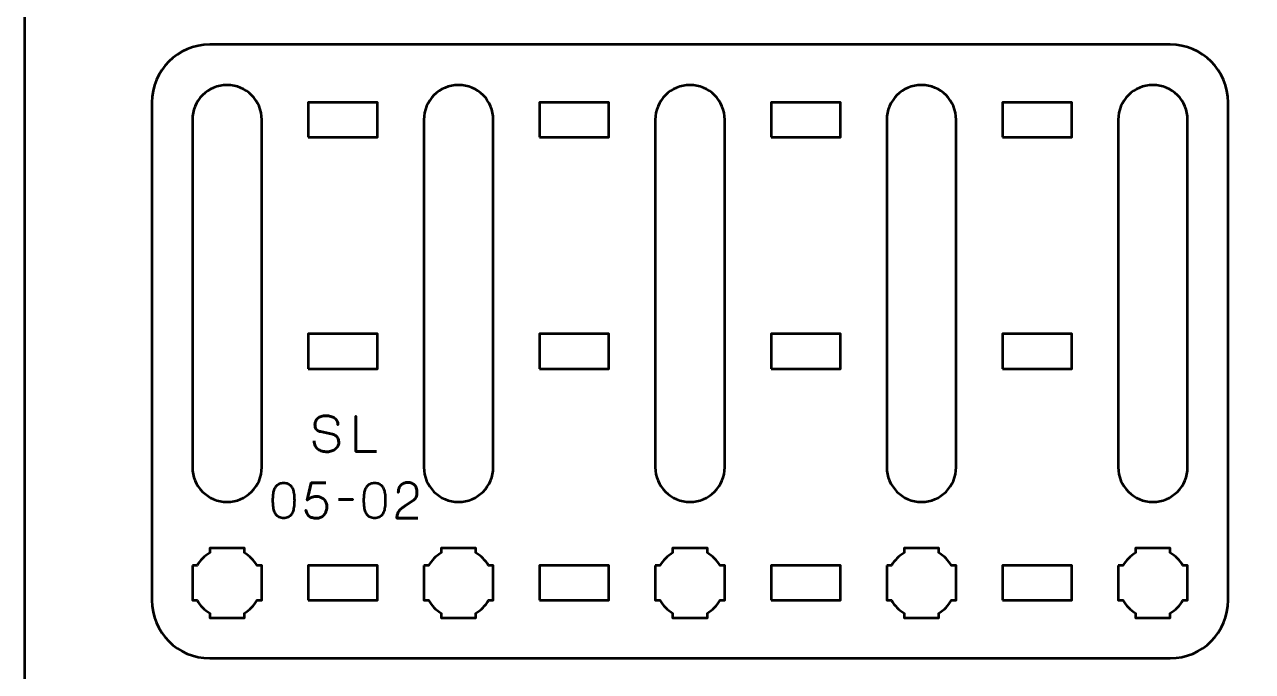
# Model space of a CAD drawing. Header units: centimetres. Extents: x -21 to 0, y -29.7 to 0.
# Drawn here: x -21 to -10.39, y -11.61 to -6.03 of the extents above; entities that cross this region are included whole.
import ezdxf

# ---------------------------------------------------------------- set-up
doc = ezdxf.new("R2010")
doc.units = ezdxf.units.CM
doc.header["$MEASUREMENT"] = 0
doc.layers.add('Layer 1', color=7, linetype='Continuous')

msp = doc.modelspace()

# ---------------------------------------------------------------- linework, layer by layer
at = {"layer": 'Layer 1', "lineweight": 53}
for points in [[(-18.55, -7), (-17.95, -7), (-17.95, -6.7), (-18.55, -6.7), (-18.55, -7)], [(-16.55, -7), (-15.95, -7), (-15.95, -6.7), (-16.55, -6.7), (-16.55, -7)], [(-14.55, -7), (-13.95, -7), (-13.95, -6.7), (-14.55, -6.7), (-14.55, -7)], [(-12.55, -7), (-11.95, -7), (-11.95, -6.7), (-12.55, -6.7), (-12.55, -7)], [(-18.55, -9), (-17.95, -9), (-17.95, -8.7), (-18.55, -8.7), (-18.55, -9)], [(-16.55, -9), (-15.95, -9), (-15.95, -8.7), (-16.55, -8.7), (-16.55, -9)], [(-14.55, -9), (-13.95, -9), (-13.95, -8.7), (-14.55, -8.7), (-14.55, -9)], [(-12.55, -9), (-11.95, -9), (-11.95, -8.7), (-12.55, -8.7), (-12.55, -9)], [(-18.55, -11), (-17.95, -11), (-17.95, -10.7), (-18.55, -10.7), (-18.55, -11)], [(-16.55, -11), (-15.95, -11), (-15.95, -10.7), (-16.55, -10.7), (-16.55, -11)], [(-14.55, -11), (-13.95, -11), (-13.95, -10.7), (-14.55, -10.7), (-14.55, -11)], [(-12.55, -11), (-11.95, -11), (-11.95, -10.7), (-12.55, -10.7), (-12.55, -11)]]:
    msp.add_lwpolyline(points, close=True, dxfattribs=at)
at = {"layer": 'Layer 1', "color": 1, "lineweight": 53}
msp.add_open_spline([(-21.00003, -29.19995), (-21.00003, -29.19995), (-21.00003, -0.49992), (-21.00003, -0.49992), (-21.00003, -0.49992), (-21.00003, -0.22295), (-20.77694, 0.00004), (-20.49994, 0.00004), (-20.49994, 0.00004), (-20.49994, 0.00004), (-0.50008, 0.00004), (-0.50008, 0.00004), (-0.50008, 0.00004), (-0.22294, 0.00004), (0.00002, -0.22295), (0.00002, -0.49992), (0.00002, -0.49992), (0.00002, -0.49992), (0.00002, -29.19995), (0.00002, -29.19995), (0.00002, -29.19995), (0.00002, -29.47695), (-0.22294, -29.70004), (-0.50008, -29.70004), (-0.50008, -29.70004), (-0.50008, -29.70004), (-20.49994, -29.70004), (-20.49994, -29.70004), (-20.49994, -29.70004), (-20.77694, -29.70004), (-21.00003, -29.47695), (-21.00003, -29.19995)], degree=3, knots=[0, 0, 0, 0, 0.125, 0.125, 0.125, 0.125, 0.25, 0.25, 0.25, 0.25, 0.375, 0.375, 0.375, 0.375, 0.5, 0.5, 0.5, 0.5, 0.625, 0.625, 0.625, 0.625, 0.75, 0.75, 0.75, 0.75, 0.875, 0.875, 0.875, 0.875, 1, 1, 1, 1], dxfattribs=at)
at = {"layer": 'Layer 1', "color": 3, "lineweight": 53}
msp.add_open_spline([(-19.9, -11), (-19.9, -11), (-19.9, -6.7), (-19.9, -6.7), (-19.9, -6.7), (-19.9, -6.42391), (-19.67609, -6.2), (-19.4, -6.2), (-19.4, -6.2), (-19.4, -6.2), (-11.1, -6.2), (-11.1, -6.2), (-11.1, -6.2), (-10.82391, -6.2), (-10.6, -6.42391), (-10.6, -6.7), (-10.6, -6.7), (-10.6, -6.7), (-10.6, -11), (-10.6, -11), (-10.6, -11), (-10.6, -11.27609), (-10.82391, -11.5), (-11.1, -11.5), (-11.1, -11.5), (-11.1, -11.5), (-19.4, -11.5), (-19.4, -11.5), (-19.4, -11.5), (-19.67609, -11.5), (-19.9, -11.27609), (-19.9, -11)], degree=3, knots=[0, 0, 0, 0, 0.125, 0.125, 0.125, 0.125, 0.25, 0.25, 0.25, 0.25, 0.375, 0.375, 0.375, 0.375, 0.5, 0.5, 0.5, 0.5, 0.625, 0.625, 0.625, 0.625, 0.75, 0.75, 0.75, 0.75, 0.875, 0.875, 0.875, 0.875, 1, 1, 1, 1], dxfattribs=at)
at = {"layer": 'Layer 1', "lineweight": 53}
for points, knots in [([(-18.95, -6.85), (-18.95, -6.85), (-18.95, -9.85), (-18.95, -9.85), (-18.95, -9.85), (-18.95, -10.01567), (-19.08433, -10.15), (-19.25, -10.15), (-19.25, -10.15), (-19.41567, -10.15), (-19.55, -10.01567), (-19.55, -9.85), (-19.55, -9.85), (-19.55, -9.85), (-19.55, -6.85), (-19.55, -6.85), (-19.55, -6.85), (-19.55, -6.68433), (-19.41567, -6.55), (-19.25, -6.55), (-19.25, -6.55), (-19.08433, -6.55), (-18.95, -6.68433), (-18.95, -6.85)], [0, 0, 0, 0, 0.16666667, 0.16666667, 0.16666667, 0.16666667, 0.33333333, 0.33333333, 0.33333333, 0.33333333, 0.5, 0.5, 0.5, 0.5, 0.66666667, 0.66666667, 0.66666667, 0.66666667, 0.83333333, 0.83333333, 0.83333333, 0.83333333, 1, 1, 1, 1]), ([(-16.95, -6.85), (-16.95, -6.85), (-16.95, -9.85), (-16.95, -9.85), (-16.95, -9.85), (-16.95, -10.01567), (-17.08433, -10.15), (-17.25, -10.15), (-17.25, -10.15), (-17.41567, -10.15), (-17.55, -10.01567), (-17.55, -9.85), (-17.55, -9.85), (-17.55, -9.85), (-17.55, -6.85), (-17.55, -6.85), (-17.55, -6.85), (-17.55, -6.68433), (-17.41567, -6.55), (-17.25, -6.55), (-17.25, -6.55), (-17.08433, -6.55), (-16.95, -6.68433), (-16.95, -6.85)], [0, 0, 0, 0, 0.16666667, 0.16666667, 0.16666667, 0.16666667, 0.33333333, 0.33333333, 0.33333333, 0.33333333, 0.5, 0.5, 0.5, 0.5, 0.66666667, 0.66666667, 0.66666667, 0.66666667, 0.83333333, 0.83333333, 0.83333333, 0.83333333, 1, 1, 1, 1]), ([(-14.95, -6.85), (-14.95, -6.85), (-14.95, -9.85), (-14.95, -9.85), (-14.95, -9.85), (-14.95, -10.01567), (-15.08433, -10.15), (-15.25, -10.15), (-15.25, -10.15), (-15.41567, -10.15), (-15.55, -10.01567), (-15.55, -9.85), (-15.55, -9.85), (-15.55, -9.85), (-15.55, -6.85), (-15.55, -6.85), (-15.55, -6.85), (-15.55, -6.68433), (-15.41567, -6.55), (-15.25, -6.55), (-15.25, -6.55), (-15.08433, -6.55), (-14.95, -6.68433), (-14.95, -6.85)], [0, 0, 0, 0, 0.16666667, 0.16666667, 0.16666667, 0.16666667, 0.33333333, 0.33333333, 0.33333333, 0.33333333, 0.5, 0.5, 0.5, 0.5, 0.66666667, 0.66666667, 0.66666667, 0.66666667, 0.83333333, 0.83333333, 0.83333333, 0.83333333, 1, 1, 1, 1]), ([(-12.95, -6.85), (-12.95, -6.85), (-12.95, -9.85), (-12.95, -9.85), (-12.95, -9.85), (-12.95, -10.01567), (-13.08433, -10.15), (-13.25, -10.15), (-13.25, -10.15), (-13.41567, -10.15), (-13.55, -10.01567), (-13.55, -9.85), (-13.55, -9.85), (-13.55, -9.85), (-13.55, -6.85), (-13.55, -6.85), (-13.55, -6.85), (-13.55, -6.68433), (-13.41567, -6.55), (-13.25, -6.55), (-13.25, -6.55), (-13.08433, -6.55), (-12.95, -6.68433), (-12.95, -6.85)], [0, 0, 0, 0, 0.16666667, 0.16666667, 0.16666667, 0.16666667, 0.33333333, 0.33333333, 0.33333333, 0.33333333, 0.5, 0.5, 0.5, 0.5, 0.66666667, 0.66666667, 0.66666667, 0.66666667, 0.83333333, 0.83333333, 0.83333333, 0.83333333, 1, 1, 1, 1]), ([(-10.95, -6.85), (-10.95, -6.85), (-10.95, -9.85), (-10.95, -9.85), (-10.95, -9.85), (-10.95, -10.01567), (-11.08433, -10.15), (-11.25, -10.15), (-11.25, -10.15), (-11.41567, -10.15), (-11.55, -10.01567), (-11.55, -9.85), (-11.55, -9.85), (-11.55, -9.85), (-11.55, -6.85), (-11.55, -6.85), (-11.55, -6.85), (-11.55, -6.68433), (-11.41567, -6.55), (-11.25, -6.55), (-11.25, -6.55), (-11.08433, -6.55), (-10.95, -6.68433), (-10.95, -6.85)], [0, 0, 0, 0, 0.16666667, 0.16666667, 0.16666667, 0.16666667, 0.33333333, 0.33333333, 0.33333333, 0.33333333, 0.5, 0.5, 0.5, 0.5, 0.66666667, 0.66666667, 0.66666667, 0.66666667, 0.83333333, 0.83333333, 0.83333333, 0.83333333, 1, 1, 1, 1]), ([(-19.55, -10.7), (-19.55, -10.7), (-19.50985, -10.7), (-19.50985, -10.7), (-19.50985, -10.7), (-19.4835, -10.65447), (-19.44553, -10.6165), (-19.4, -10.59015), (-19.4, -10.59015), (-19.4, -10.59015), (-19.4, -10.55), (-19.4, -10.55), (-19.4, -10.55), (-19.4, -10.55), (-19.25, -10.55), (-19.25, -10.55), (-19.25, -10.55), (-19.25, -10.55), (-19.1, -10.55), (-19.1, -10.55), (-19.1, -10.55), (-19.1, -10.55), (-19.1, -10.59015), (-19.1, -10.59015), (-19.1, -10.59015), (-19.05447, -10.6165), (-19.0165, -10.65447), (-18.99015, -10.7), (-18.99015, -10.7), (-18.99015, -10.7), (-18.95, -10.7), (-18.95, -10.7), (-18.95, -10.7), (-18.95, -10.7), (-18.95, -10.85), (-18.95, -10.85), (-18.95, -10.85), (-18.95, -10.85), (-18.95, -11), (-18.95, -11), (-18.95, -11), (-18.95, -11), (-18.99015, -11), (-18.99015, -11), (-18.99015, -11), (-19.0165, -11.04553), (-19.05447, -11.0835), (-19.1, -11.10985), (-19.1, -11.10985), (-19.1, -11.10985), (-19.1, -11.15), (-19.1, -11.15), (-19.1, -11.15), (-19.1, -11.15), (-19.25, -11.15), (-19.25, -11.15), (-19.25, -11.15), (-19.25, -11.15), (-19.4, -11.15), (-19.4, -11.15), (-19.4, -11.15), (-19.4, -11.15), (-19.4, -11.10985), (-19.4, -11.10985), (-19.4, -11.10985), (-19.44553, -11.0835), (-19.4835, -11.04553), (-19.50985, -11), (-19.50985, -11), (-19.50985, -11), (-19.55, -11), (-19.55, -11), (-19.55, -11), (-19.55, -11), (-19.55, -10.85), (-19.55, -10.85), (-19.55, -10.85), (-19.55, -10.85), (-19.55, -10.7), (-19.55, -10.7)], [0, 0, 0, 0, 0.05, 0.05, 0.05, 0.05, 0.1, 0.1, 0.1, 0.1, 0.15, 0.15, 0.15, 0.15, 0.2, 0.2, 0.2, 0.2, 0.25, 0.25, 0.25, 0.25, 0.3, 0.3, 0.3, 0.3, 0.35, 0.35, 0.35, 0.35, 0.4, 0.4, 0.4, 0.4, 0.45, 0.45, 0.45, 0.45, 0.5, 0.5, 0.5, 0.5, 0.55, 0.55, 0.55, 0.55, 0.6, 0.6, 0.6, 0.6, 0.65, 0.65, 0.65, 0.65, 0.7, 0.7, 0.7, 0.7, 0.75, 0.75, 0.75, 0.75, 0.8, 0.8, 0.8, 0.8, 0.85, 0.85, 0.85, 0.85, 0.9, 0.9, 0.9, 0.9, 0.95, 0.95, 0.95, 0.95, 1, 1, 1, 1]), ([(-17.55, -10.7), (-17.55, -10.7), (-17.50985, -10.7), (-17.50985, -10.7), (-17.50985, -10.7), (-17.4835, -10.65447), (-17.44553, -10.6165), (-17.4, -10.59015), (-17.4, -10.59015), (-17.4, -10.59015), (-17.4, -10.55), (-17.4, -10.55), (-17.4, -10.55), (-17.4, -10.55), (-17.25, -10.55), (-17.25, -10.55), (-17.25, -10.55), (-17.25, -10.55), (-17.1, -10.55), (-17.1, -10.55), (-17.1, -10.55), (-17.1, -10.55), (-17.1, -10.59015), (-17.1, -10.59015), (-17.1, -10.59015), (-17.05447, -10.6165), (-17.0165, -10.65447), (-16.99015, -10.7), (-16.99015, -10.7), (-16.99015, -10.7), (-16.95, -10.7), (-16.95, -10.7), (-16.95, -10.7), (-16.95, -10.7), (-16.95, -10.85), (-16.95, -10.85), (-16.95, -10.85), (-16.95, -10.85), (-16.95, -11), (-16.95, -11), (-16.95, -11), (-16.95, -11), (-16.99015, -11), (-16.99015, -11), (-16.99015, -11), (-17.0165, -11.04553), (-17.05447, -11.0835), (-17.1, -11.10985), (-17.1, -11.10985), (-17.1, -11.10985), (-17.1, -11.15), (-17.1, -11.15), (-17.1, -11.15), (-17.1, -11.15), (-17.25, -11.15), (-17.25, -11.15), (-17.25, -11.15), (-17.25, -11.15), (-17.4, -11.15), (-17.4, -11.15), (-17.4, -11.15), (-17.4, -11.15), (-17.4, -11.10985), (-17.4, -11.10985), (-17.4, -11.10985), (-17.44553, -11.0835), (-17.4835, -11.04553), (-17.50985, -11), (-17.50985, -11), (-17.50985, -11), (-17.55, -11), (-17.55, -11), (-17.55, -11), (-17.55, -11), (-17.55, -10.85), (-17.55, -10.85), (-17.55, -10.85), (-17.55, -10.85), (-17.55, -10.7), (-17.55, -10.7)], [0, 0, 0, 0, 0.05, 0.05, 0.05, 0.05, 0.1, 0.1, 0.1, 0.1, 0.15, 0.15, 0.15, 0.15, 0.2, 0.2, 0.2, 0.2, 0.25, 0.25, 0.25, 0.25, 0.3, 0.3, 0.3, 0.3, 0.35, 0.35, 0.35, 0.35, 0.4, 0.4, 0.4, 0.4, 0.45, 0.45, 0.45, 0.45, 0.5, 0.5, 0.5, 0.5, 0.55, 0.55, 0.55, 0.55, 0.6, 0.6, 0.6, 0.6, 0.65, 0.65, 0.65, 0.65, 0.7, 0.7, 0.7, 0.7, 0.75, 0.75, 0.75, 0.75, 0.8, 0.8, 0.8, 0.8, 0.85, 0.85, 0.85, 0.85, 0.9, 0.9, 0.9, 0.9, 0.95, 0.95, 0.95, 0.95, 1, 1, 1, 1]), ([(-15.55, -10.7), (-15.55, -10.7), (-15.50985, -10.7), (-15.50985, -10.7), (-15.50985, -10.7), (-15.4835, -10.65447), (-15.44553, -10.6165), (-15.4, -10.59015), (-15.4, -10.59015), (-15.4, -10.59015), (-15.4, -10.55), (-15.4, -10.55), (-15.4, -10.55), (-15.4, -10.55), (-15.25, -10.55), (-15.25, -10.55), (-15.25, -10.55), (-15.25, -10.55), (-15.1, -10.55), (-15.1, -10.55), (-15.1, -10.55), (-15.1, -10.55), (-15.1, -10.59015), (-15.1, -10.59015), (-15.1, -10.59015), (-15.05447, -10.6165), (-15.0165, -10.65447), (-14.99015, -10.7), (-14.99015, -10.7), (-14.99015, -10.7), (-14.95, -10.7), (-14.95, -10.7), (-14.95, -10.7), (-14.95, -10.7), (-14.95, -10.85), (-14.95, -10.85), (-14.95, -10.85), (-14.95, -10.85), (-14.95, -11), (-14.95, -11), (-14.95, -11), (-14.95, -11), (-14.99015, -11), (-14.99015, -11), (-14.99015, -11), (-15.0165, -11.04553), (-15.05447, -11.0835), (-15.1, -11.10985), (-15.1, -11.10985), (-15.1, -11.10985), (-15.1, -11.15), (-15.1, -11.15), (-15.1, -11.15), (-15.1, -11.15), (-15.25, -11.15), (-15.25, -11.15), (-15.25, -11.15), (-15.25, -11.15), (-15.4, -11.15), (-15.4, -11.15), (-15.4, -11.15), (-15.4, -11.15), (-15.4, -11.10985), (-15.4, -11.10985), (-15.4, -11.10985), (-15.44553, -11.0835), (-15.4835, -11.04553), (-15.50985, -11), (-15.50985, -11), (-15.50985, -11), (-15.55, -11), (-15.55, -11), (-15.55, -11), (-15.55, -11), (-15.55, -10.85), (-15.55, -10.85), (-15.55, -10.85), (-15.55, -10.85), (-15.55, -10.7), (-15.55, -10.7)], [0, 0, 0, 0, 0.05, 0.05, 0.05, 0.05, 0.1, 0.1, 0.1, 0.1, 0.15, 0.15, 0.15, 0.15, 0.2, 0.2, 0.2, 0.2, 0.25, 0.25, 0.25, 0.25, 0.3, 0.3, 0.3, 0.3, 0.35, 0.35, 0.35, 0.35, 0.4, 0.4, 0.4, 0.4, 0.45, 0.45, 0.45, 0.45, 0.5, 0.5, 0.5, 0.5, 0.55, 0.55, 0.55, 0.55, 0.6, 0.6, 0.6, 0.6, 0.65, 0.65, 0.65, 0.65, 0.7, 0.7, 0.7, 0.7, 0.75, 0.75, 0.75, 0.75, 0.8, 0.8, 0.8, 0.8, 0.85, 0.85, 0.85, 0.85, 0.9, 0.9, 0.9, 0.9, 0.95, 0.95, 0.95, 0.95, 1, 1, 1, 1]), ([(-13.55, -10.7), (-13.55, -10.7), (-13.50985, -10.7), (-13.50985, -10.7), (-13.50985, -10.7), (-13.4835, -10.65447), (-13.44553, -10.6165), (-13.4, -10.59015), (-13.4, -10.59015), (-13.4, -10.59015), (-13.4, -10.55), (-13.4, -10.55), (-13.4, -10.55), (-13.4, -10.55), (-13.25, -10.55), (-13.25, -10.55), (-13.25, -10.55), (-13.25, -10.55), (-13.1, -10.55), (-13.1, -10.55), (-13.1, -10.55), (-13.1, -10.55), (-13.1, -10.59015), (-13.1, -10.59015), (-13.1, -10.59015), (-13.05447, -10.6165), (-13.0165, -10.65447), (-12.99015, -10.7), (-12.99015, -10.7), (-12.99015, -10.7), (-12.95, -10.7), (-12.95, -10.7), (-12.95, -10.7), (-12.95, -10.7), (-12.95, -10.85), (-12.95, -10.85), (-12.95, -10.85), (-12.95, -10.85), (-12.95, -11), (-12.95, -11), (-12.95, -11), (-12.95, -11), (-12.99015, -11), (-12.99015, -11), (-12.99015, -11), (-13.0165, -11.04553), (-13.05447, -11.0835), (-13.1, -11.10985), (-13.1, -11.10985), (-13.1, -11.10985), (-13.1, -11.15), (-13.1, -11.15), (-13.1, -11.15), (-13.1, -11.15), (-13.25, -11.15), (-13.25, -11.15), (-13.25, -11.15), (-13.25, -11.15), (-13.4, -11.15), (-13.4, -11.15), (-13.4, -11.15), (-13.4, -11.15), (-13.4, -11.10985), (-13.4, -11.10985), (-13.4, -11.10985), (-13.44553, -11.0835), (-13.4835, -11.04553), (-13.50985, -11), (-13.50985, -11), (-13.50985, -11), (-13.55, -11), (-13.55, -11), (-13.55, -11), (-13.55, -11), (-13.55, -10.85), (-13.55, -10.85), (-13.55, -10.85), (-13.55, -10.85), (-13.55, -10.7), (-13.55, -10.7)], [0, 0, 0, 0, 0.05, 0.05, 0.05, 0.05, 0.1, 0.1, 0.1, 0.1, 0.15, 0.15, 0.15, 0.15, 0.2, 0.2, 0.2, 0.2, 0.25, 0.25, 0.25, 0.25, 0.3, 0.3, 0.3, 0.3, 0.35, 0.35, 0.35, 0.35, 0.4, 0.4, 0.4, 0.4, 0.45, 0.45, 0.45, 0.45, 0.5, 0.5, 0.5, 0.5, 0.55, 0.55, 0.55, 0.55, 0.6, 0.6, 0.6, 0.6, 0.65, 0.65, 0.65, 0.65, 0.7, 0.7, 0.7, 0.7, 0.75, 0.75, 0.75, 0.75, 0.8, 0.8, 0.8, 0.8, 0.85, 0.85, 0.85, 0.85, 0.9, 0.9, 0.9, 0.9, 0.95, 0.95, 0.95, 0.95, 1, 1, 1, 1]), ([(-11.55, -10.7), (-11.55, -10.7), (-11.50985, -10.7), (-11.50985, -10.7), (-11.50985, -10.7), (-11.4835, -10.65447), (-11.44553, -10.6165), (-11.4, -10.59015), (-11.4, -10.59015), (-11.4, -10.59015), (-11.4, -10.55), (-11.4, -10.55), (-11.4, -10.55), (-11.4, -10.55), (-11.25, -10.55), (-11.25, -10.55), (-11.25, -10.55), (-11.25, -10.55), (-11.1, -10.55), (-11.1, -10.55), (-11.1, -10.55), (-11.1, -10.55), (-11.1, -10.59015), (-11.1, -10.59015), (-11.1, -10.59015), (-11.05447, -10.6165), (-11.0165, -10.65447), (-10.99015, -10.7), (-10.99015, -10.7), (-10.99015, -10.7), (-10.95, -10.7), (-10.95, -10.7), (-10.95, -10.7), (-10.95, -10.7), (-10.95, -10.85), (-10.95, -10.85), (-10.95, -10.85), (-10.95, -10.85), (-10.95, -11), (-10.95, -11), (-10.95, -11), (-10.95, -11), (-10.99015, -11), (-10.99015, -11), (-10.99015, -11), (-11.0165, -11.04553), (-11.05447, -11.0835), (-11.1, -11.10985), (-11.1, -11.10985), (-11.1, -11.10985), (-11.1, -11.15), (-11.1, -11.15), (-11.1, -11.15), (-11.1, -11.15), (-11.25, -11.15), (-11.25, -11.15), (-11.25, -11.15), (-11.25, -11.15), (-11.4, -11.15), (-11.4, -11.15), (-11.4, -11.15), (-11.4, -11.15), (-11.4, -11.10985), (-11.4, -11.10985), (-11.4, -11.10985), (-11.44553, -11.0835), (-11.4835, -11.04553), (-11.50985, -11), (-11.50985, -11), (-11.50985, -11), (-11.55, -11), (-11.55, -11), (-11.55, -11), (-11.55, -11), (-11.55, -10.85), (-11.55, -10.85), (-11.55, -10.85), (-11.55, -10.85), (-11.55, -10.7), (-11.55, -10.7)], [0, 0, 0, 0, 0.05, 0.05, 0.05, 0.05, 0.1, 0.1, 0.1, 0.1, 0.15, 0.15, 0.15, 0.15, 0.2, 0.2, 0.2, 0.2, 0.25, 0.25, 0.25, 0.25, 0.3, 0.3, 0.3, 0.3, 0.35, 0.35, 0.35, 0.35, 0.4, 0.4, 0.4, 0.4, 0.45, 0.45, 0.45, 0.45, 0.5, 0.5, 0.5, 0.5, 0.55, 0.55, 0.55, 0.55, 0.6, 0.6, 0.6, 0.6, 0.65, 0.65, 0.65, 0.65, 0.7, 0.7, 0.7, 0.7, 0.75, 0.75, 0.75, 0.75, 0.8, 0.8, 0.8, 0.8, 0.85, 0.85, 0.85, 0.85, 0.9, 0.9, 0.9, 0.9, 0.95, 0.95, 0.95, 0.95, 1, 1, 1, 1])]:
    msp.add_open_spline(points, degree=3, knots=knots, dxfattribs=at)
at = {"layer": 'Layer 1', "color": 5, "lineweight": 53}
for points, knots in [([(-18.49829, -9.62203), (-18.49815, -9.6389), (-18.49519, -9.65336), (-18.48926, -9.66543), (-18.48926, -9.66543), (-18.4834, -9.67742), (-18.47522, -9.68723), (-18.46492, -9.69485), (-18.46492, -9.69485), (-18.45455, -9.7024), (-18.44262, -9.70797), (-18.42915, -9.71157), (-18.42915, -9.71157), (-18.41574, -9.7151), (-18.40135, -9.71686), (-18.38611, -9.71686), (-18.38611, -9.71686), (-18.37073, -9.71679), (-18.3569, -9.71453), (-18.34455, -9.71023), (-18.34455, -9.71023), (-18.33227, -9.70592), (-18.32176, -9.70014), (-18.31294, -9.69287), (-18.31294, -9.69287), (-18.30419, -9.6856), (-18.29742, -9.67749), (-18.29262, -9.66846), (-18.29262, -9.66846), (-18.28782, -9.65943), (-18.28528, -9.65019), (-18.28493, -9.64066), (-18.28493, -9.64066), (-18.28451, -9.62817), (-18.28634, -9.61674), (-18.29036, -9.60644), (-18.29036, -9.60644), (-18.29439, -9.59614), (-18.3006, -9.58753), (-18.30899, -9.58048), (-18.30899, -9.58048), (-18.31732, -9.57342), (-18.32783, -9.56848), (-18.34039, -9.56573), (-18.34039, -9.56573), (-18.34039, -9.56573), (-18.4441, -9.54329), (-18.4441, -9.54329), (-18.4441, -9.54329), (-18.45384, -9.54125), (-18.46224, -9.53779), (-18.46915, -9.53299), (-18.46915, -9.53299), (-18.47607, -9.52813), (-18.48143, -9.52142), (-18.4851, -9.51281), (-18.4851, -9.51281), (-18.48877, -9.50428), (-18.49067, -9.49341), (-18.49067, -9.48022), (-18.49067, -9.48022), (-18.49067, -9.4702), (-18.48862, -9.46075), (-18.48446, -9.45186), (-18.48446, -9.45186), (-18.48037, -9.44297), (-18.4743, -9.43513), (-18.46633, -9.42822), (-18.46633, -9.42822), (-18.45836, -9.42138), (-18.44848, -9.41601), (-18.43677, -9.41213), (-18.43677, -9.41213), (-18.42498, -9.40818), (-18.41151, -9.40621), (-18.39627, -9.40614), (-18.39627, -9.40614), (-18.38096, -9.40614), (-18.36692, -9.4079), (-18.35408, -9.41143), (-18.35408, -9.41143), (-18.34131, -9.41496), (-18.33023, -9.42004), (-18.32092, -9.42681), (-18.32092, -9.42681), (-18.3116, -9.43358), (-18.30441, -9.44191), (-18.29947, -9.45164), (-18.29947, -9.45164), (-18.29453, -9.46145), (-18.2922, -9.47267), (-18.29255, -9.4853), (-18.29255, -9.4853), (-18.2922, -9.47267), (-18.29453, -9.46145), (-18.29947, -9.45164), (-18.29947, -9.45164), (-18.30441, -9.44191), (-18.3116, -9.43358), (-18.32092, -9.42681), (-18.32092, -9.42681), (-18.33023, -9.42004), (-18.34131, -9.41496), (-18.35408, -9.41143), (-18.35408, -9.41143), (-18.36692, -9.4079), (-18.38096, -9.40614), (-18.39627, -9.40614), (-18.39627, -9.40614), (-18.41151, -9.40621), (-18.42498, -9.40818), (-18.43677, -9.41213), (-18.43677, -9.41213), (-18.44848, -9.41601), (-18.45836, -9.42138), (-18.46633, -9.42822), (-18.46633, -9.42822), (-18.4743, -9.43513), (-18.48037, -9.44297), (-18.48446, -9.45186), (-18.48446, -9.45186), (-18.48862, -9.46075), (-18.49067, -9.4702), (-18.49067, -9.48022), (-18.49067, -9.48022), (-18.49067, -9.49341), (-18.48884, -9.50428), (-18.48531, -9.51274), (-18.48531, -9.51274), (-18.48171, -9.52128), (-18.47642, -9.52791), (-18.4695, -9.53278), (-18.4695, -9.53278), (-18.46259, -9.53758), (-18.45412, -9.54111), (-18.4441, -9.54329), (-18.4441, -9.54329), (-18.4441, -9.54329), (-18.34039, -9.56573), (-18.34039, -9.56573), (-18.34039, -9.56573), (-18.32755, -9.56848), (-18.31696, -9.57342), (-18.30864, -9.58048), (-18.30864, -9.58048), (-18.30024, -9.58753), (-18.2941, -9.59614), (-18.29015, -9.60644), (-18.29015, -9.60644), (-18.28627, -9.61674), (-18.28451, -9.62817), (-18.28493, -9.64066), (-18.28493, -9.64066), (-18.28528, -9.65019), (-18.28782, -9.65943), (-18.29262, -9.66846), (-18.29262, -9.66846), (-18.29742, -9.67749), (-18.30419, -9.6856), (-18.31294, -9.69287), (-18.31294, -9.69287), (-18.32176, -9.70014), (-18.33227, -9.70592), (-18.34455, -9.71023), (-18.34455, -9.71023), (-18.3569, -9.71453), (-18.37073, -9.71679), (-18.38611, -9.71686), (-18.38611, -9.71686), (-18.40135, -9.71686), (-18.41574, -9.7151), (-18.42915, -9.71157), (-18.42915, -9.71157), (-18.44262, -9.70797), (-18.45455, -9.7024), (-18.46492, -9.69485), (-18.46492, -9.69485), (-18.47522, -9.68723), (-18.4834, -9.67742), (-18.48926, -9.66543), (-18.48926, -9.66543), (-18.49519, -9.65336), (-18.49815, -9.6389), (-18.49829, -9.62203)], [0, 0, 0, 0, 0.02173913, 0.02173913, 0.02173913, 0.02173913, 0.04347826, 0.04347826, 0.04347826, 0.04347826, 0.06521739, 0.06521739, 0.06521739, 0.06521739, 0.08695652, 0.08695652, 0.08695652, 0.08695652, 0.10869565, 0.10869565, 0.10869565, 0.10869565, 0.13043478, 0.13043478, 0.13043478, 0.13043478, 0.15217391, 0.15217391, 0.15217391, 0.15217391, 0.17391304, 0.17391304, 0.17391304, 0.17391304, 0.19565217, 0.19565217, 0.19565217, 0.19565217, 0.2173913, 0.2173913, 0.2173913, 0.2173913, 0.23913043, 0.23913043, 0.23913043, 0.23913043, 0.26086957, 0.26086957, 0.26086957, 0.26086957, 0.2826087, 0.2826087, 0.2826087, 0.2826087, 0.30434783, 0.30434783, 0.30434783, 0.30434783, 0.32608696, 0.32608696, 0.32608696, 0.32608696, 0.34782609, 0.34782609, 0.34782609, 0.34782609, 0.36956522, 0.36956522, 0.36956522, 0.36956522, 0.39130435, 0.39130435, 0.39130435, 0.39130435, 0.41304348, 0.41304348, 0.41304348, 0.41304348, 0.43478261, 0.43478261, 0.43478261, 0.43478261, 0.45652174, 0.45652174, 0.45652174, 0.45652174, 0.47826087, 0.47826087, 0.47826087, 0.47826087, 0.5, 0.5, 0.5, 0.5, 0.52173913, 0.52173913, 0.52173913, 0.52173913, 0.54347826, 0.54347826, 0.54347826, 0.54347826, 0.56521739, 0.56521739, 0.56521739, 0.56521739, 0.58695652, 0.58695652, 0.58695652, 0.58695652, 0.60869565, 0.60869565, 0.60869565, 0.60869565, 0.63043478, 0.63043478, 0.63043478, 0.63043478, 0.65217391, 0.65217391, 0.65217391, 0.65217391, 0.67391304, 0.67391304, 0.67391304, 0.67391304, 0.69565217, 0.69565217, 0.69565217, 0.69565217, 0.7173913, 0.7173913, 0.7173913, 0.7173913, 0.73913043, 0.73913043, 0.73913043, 0.73913043, 0.76086957, 0.76086957, 0.76086957, 0.76086957, 0.7826087, 0.7826087, 0.7826087, 0.7826087, 0.80434783, 0.80434783, 0.80434783, 0.80434783, 0.82608696, 0.82608696, 0.82608696, 0.82608696, 0.84782609, 0.84782609, 0.84782609, 0.84782609, 0.86956522, 0.86956522, 0.86956522, 0.86956522, 0.89130435, 0.89130435, 0.89130435, 0.89130435, 0.91304348, 0.91304348, 0.91304348, 0.91304348, 0.93478261, 0.93478261, 0.93478261, 0.93478261, 0.95652174, 0.95652174, 0.95652174, 0.95652174, 0.97826087, 0.97826087, 0.97826087, 0.97826087, 1, 1, 1, 1]), ([(-17.95812, -9.71432), (-17.95812, -9.71432), (-18.13634, -9.71432), (-18.13634, -9.71432), (-18.13634, -9.71432), (-18.13634, -9.71432), (-18.13634, -9.4091), (-18.13634, -9.4091), (-18.13634, -9.4091), (-18.13634, -9.4091), (-18.13634, -9.71432), (-18.13634, -9.71432), (-18.13634, -9.71432), (-18.13634, -9.71432), (-17.95812, -9.71432), (-17.95812, -9.71432)], [0, 0, 0, 0, 0.25, 0.25, 0.25, 0.25, 0.5, 0.5, 0.5, 0.5, 0.75, 0.75, 0.75, 0.75, 1, 1, 1, 1]), ([(-18.76117, -10.28963), (-18.74636, -10.28956), (-18.73359, -10.28695), (-18.72293, -10.28187), (-18.72293, -10.28187), (-18.71235, -10.27679), (-18.70353, -10.26952), (-18.69648, -10.26028), (-18.69648, -10.26028), (-18.68949, -10.25097), (-18.68399, -10.23996), (-18.6799, -10.22726), (-18.6799, -10.22726), (-18.67587, -10.21456), (-18.67298, -10.20066), (-18.67136, -10.18542), (-18.67136, -10.18542), (-18.66966, -10.17018), (-18.66882, -10.15416), (-18.66889, -10.13723), (-18.66889, -10.13723), (-18.66882, -10.12037), (-18.66966, -10.10435), (-18.67136, -10.08918), (-18.67136, -10.08918), (-18.67298, -10.07401), (-18.67587, -10.06004), (-18.6799, -10.04734), (-18.6799, -10.04734), (-18.68399, -10.03471), (-18.68949, -10.02371), (-18.69648, -10.01432), (-18.69648, -10.01432), (-18.70353, -10.00501), (-18.71235, -9.99774), (-18.72293, -9.99266), (-18.72293, -9.99266), (-18.73359, -9.98751), (-18.74636, -9.9849), (-18.76117, -9.98483), (-18.76117, -9.98483), (-18.77599, -9.9849), (-18.78876, -9.98751), (-18.79942, -9.99266), (-18.79942, -9.99266), (-18.81, -9.99774), (-18.81882, -10.00501), (-18.82587, -10.01432), (-18.82587, -10.01432), (-18.83286, -10.02371), (-18.83836, -10.03471), (-18.84245, -10.04734), (-18.84245, -10.04734), (-18.84648, -10.06004), (-18.84937, -10.07401), (-18.85099, -10.08918), (-18.85099, -10.08918), (-18.85268, -10.10435), (-18.85353, -10.12037), (-18.85346, -10.13723), (-18.85346, -10.13723), (-18.85353, -10.15416), (-18.85268, -10.17018), (-18.85099, -10.18542), (-18.85099, -10.18542), (-18.84937, -10.20066), (-18.84648, -10.21456), (-18.84245, -10.22726), (-18.84245, -10.22726), (-18.83836, -10.23996), (-18.83286, -10.25097), (-18.82587, -10.26028), (-18.82587, -10.26028), (-18.81882, -10.26952), (-18.81, -10.27679), (-18.79942, -10.28187), (-18.79942, -10.28187), (-18.78876, -10.28695), (-18.77599, -10.28956), (-18.76117, -10.28963)], [0, 0, 0, 0, 0.05, 0.05, 0.05, 0.05, 0.1, 0.1, 0.1, 0.1, 0.15, 0.15, 0.15, 0.15, 0.2, 0.2, 0.2, 0.2, 0.25, 0.25, 0.25, 0.25, 0.3, 0.3, 0.3, 0.3, 0.35, 0.35, 0.35, 0.35, 0.4, 0.4, 0.4, 0.4, 0.45, 0.45, 0.45, 0.45, 0.5, 0.5, 0.5, 0.5, 0.55, 0.55, 0.55, 0.55, 0.6, 0.6, 0.6, 0.6, 0.65, 0.65, 0.65, 0.65, 0.7, 0.7, 0.7, 0.7, 0.75, 0.75, 0.75, 0.75, 0.8, 0.8, 0.8, 0.8, 0.85, 0.85, 0.85, 0.85, 0.9, 0.9, 0.9, 0.9, 0.95, 0.95, 0.95, 0.95, 1, 1, 1, 1]), ([(-18.76117, -10.28963), (-18.74636, -10.28956), (-18.73359, -10.28695), (-18.72293, -10.28187), (-18.72293, -10.28187), (-18.71235, -10.27679), (-18.70353, -10.26952), (-18.69648, -10.26028), (-18.69648, -10.26028), (-18.68949, -10.25097), (-18.68399, -10.23996), (-18.6799, -10.22726), (-18.6799, -10.22726), (-18.67587, -10.21456), (-18.67298, -10.20066), (-18.67136, -10.18542), (-18.67136, -10.18542), (-18.66966, -10.17018), (-18.66882, -10.15416), (-18.66889, -10.13723), (-18.66889, -10.13723), (-18.66882, -10.12037), (-18.66966, -10.10435), (-18.67136, -10.08918), (-18.67136, -10.08918), (-18.67298, -10.07401), (-18.67587, -10.06004), (-18.6799, -10.04734), (-18.6799, -10.04734), (-18.68399, -10.03471), (-18.68949, -10.02371), (-18.69648, -10.01432), (-18.69648, -10.01432), (-18.70353, -10.00501), (-18.71235, -9.99774), (-18.72293, -9.99266), (-18.72293, -9.99266), (-18.73359, -9.98751), (-18.74636, -9.9849), (-18.76117, -9.98483), (-18.76117, -9.98483), (-18.77599, -9.9849), (-18.78876, -9.98751), (-18.79942, -9.99266), (-18.79942, -9.99266), (-18.81, -9.99774), (-18.81882, -10.00501), (-18.82587, -10.01432), (-18.82587, -10.01432), (-18.83286, -10.02371), (-18.83836, -10.03471), (-18.84245, -10.04734), (-18.84245, -10.04734), (-18.84648, -10.06004), (-18.84937, -10.07401), (-18.85099, -10.08918), (-18.85099, -10.08918), (-18.85268, -10.10435), (-18.85353, -10.12037), (-18.85346, -10.13723), (-18.85346, -10.13723), (-18.85353, -10.15416), (-18.85268, -10.17018), (-18.85099, -10.18542), (-18.85099, -10.18542), (-18.84937, -10.20066), (-18.84648, -10.21456), (-18.84245, -10.22726), (-18.84245, -10.22726), (-18.83836, -10.23996), (-18.83286, -10.25097), (-18.82587, -10.26028), (-18.82587, -10.26028), (-18.81882, -10.26952), (-18.81, -10.27679), (-18.79942, -10.28187), (-18.79942, -10.28187), (-18.78876, -10.28695), (-18.77599, -10.28956), (-18.76117, -10.28963)], [0, 0, 0, 0, 0.05, 0.05, 0.05, 0.05, 0.1, 0.1, 0.1, 0.1, 0.15, 0.15, 0.15, 0.15, 0.2, 0.2, 0.2, 0.2, 0.25, 0.25, 0.25, 0.25, 0.3, 0.3, 0.3, 0.3, 0.35, 0.35, 0.35, 0.35, 0.4, 0.4, 0.4, 0.4, 0.45, 0.45, 0.45, 0.45, 0.5, 0.5, 0.5, 0.5, 0.55, 0.55, 0.55, 0.55, 0.6, 0.6, 0.6, 0.6, 0.65, 0.65, 0.65, 0.65, 0.7, 0.7, 0.7, 0.7, 0.75, 0.75, 0.75, 0.75, 0.8, 0.8, 0.8, 0.8, 0.85, 0.85, 0.85, 0.85, 0.9, 0.9, 0.9, 0.9, 0.95, 0.95, 0.95, 0.95, 1, 1, 1, 1]), ([(-18.39711, -9.98441), (-18.39711, -9.98441), (-18.52411, -9.98441), (-18.52411, -9.98441), (-18.52411, -9.98441), (-18.52411, -9.98441), (-18.55798, -10.13596), (-18.55798, -10.13596), (-18.55798, -10.13596), (-18.55205, -10.13088), (-18.54641, -10.1263), (-18.54097, -10.12227), (-18.54097, -10.12227), (-18.53561, -10.11825), (-18.52997, -10.11487), (-18.52397, -10.11204), (-18.52397, -10.11204), (-18.51804, -10.10922), (-18.51127, -10.1071), (-18.50365, -10.10562), (-18.50365, -10.10562), (-18.4961, -10.10414), (-18.48707, -10.10336), (-18.4767, -10.10336), (-18.4767, -10.10336), (-18.46823, -10.10336), (-18.45976, -10.10449), (-18.4513, -10.10682), (-18.4513, -10.10682), (-18.44283, -10.10908), (-18.43479, -10.11254), (-18.42717, -10.11712), (-18.42717, -10.11712), (-18.41948, -10.12178), (-18.4127, -10.12757), (-18.40678, -10.13455), (-18.40678, -10.13455), (-18.40078, -10.14154), (-18.39605, -10.14972), (-18.39267, -10.1591), (-18.39267, -10.1591), (-18.38921, -10.16849), (-18.38745, -10.17914), (-18.38738, -10.19099), (-18.38738, -10.19099), (-18.3873, -10.19537), (-18.3878, -10.20087), (-18.38879, -10.20736), (-18.38879, -10.20736), (-18.3897, -10.21385), (-18.3914, -10.22091), (-18.3938, -10.22839), (-18.3938, -10.22839), (-18.39619, -10.23587), (-18.39958, -10.24328), (-18.40388, -10.25061), (-18.40388, -10.25061), (-18.40819, -10.25795), (-18.41369, -10.26465), (-18.42032, -10.27072), (-18.42032, -10.27072), (-18.42696, -10.27679), (-18.435, -10.28166), (-18.44438, -10.28533), (-18.44438, -10.28533), (-18.45384, -10.28892), (-18.46492, -10.29083), (-18.47754, -10.2909), (-18.47754, -10.2909), (-18.49264, -10.29083), (-18.50534, -10.28921), (-18.51564, -10.28617), (-18.51564, -10.28617), (-18.52595, -10.28307), (-18.53434, -10.27905), (-18.54083, -10.27397), (-18.54083, -10.27397), (-18.54739, -10.26889), (-18.55247, -10.26331), (-18.55614, -10.25725), (-18.55614, -10.25725), (-18.55981, -10.25118), (-18.56256, -10.24511), (-18.5644, -10.23904), (-18.5644, -10.23904), (-18.56623, -10.23297), (-18.56764, -10.2274), (-18.56856, -10.22232), (-18.56856, -10.22232), (-18.56764, -10.2274), (-18.56623, -10.23297), (-18.5644, -10.23904), (-18.5644, -10.23904), (-18.56256, -10.24511), (-18.55981, -10.25118), (-18.55614, -10.25725), (-18.55614, -10.25725), (-18.55247, -10.26331), (-18.54739, -10.26889), (-18.54083, -10.27397), (-18.54083, -10.27397), (-18.53434, -10.27905), (-18.52595, -10.28307), (-18.51564, -10.28617), (-18.51564, -10.28617), (-18.50534, -10.28921), (-18.49264, -10.29083), (-18.47754, -10.2909), (-18.47754, -10.2909), (-18.46492, -10.29083), (-18.45384, -10.28892), (-18.44438, -10.28533), (-18.44438, -10.28533), (-18.435, -10.28166), (-18.42696, -10.27679), (-18.42032, -10.27072), (-18.42032, -10.27072), (-18.41369, -10.26465), (-18.40819, -10.25795), (-18.40388, -10.25061), (-18.40388, -10.25061), (-18.39958, -10.24328), (-18.39619, -10.23587), (-18.3938, -10.22839), (-18.3938, -10.22839), (-18.3914, -10.22091), (-18.3897, -10.21385), (-18.38879, -10.20736), (-18.38879, -10.20736), (-18.3878, -10.20087), (-18.3873, -10.19537), (-18.38738, -10.19099), (-18.38738, -10.19099), (-18.38745, -10.17914), (-18.38921, -10.16849), (-18.39267, -10.1591), (-18.39267, -10.1591), (-18.39605, -10.14972), (-18.40078, -10.14154), (-18.40678, -10.13455), (-18.40678, -10.13455), (-18.4127, -10.12757), (-18.41948, -10.12178), (-18.42717, -10.11712), (-18.42717, -10.11712), (-18.43479, -10.11254), (-18.44283, -10.10908), (-18.4513, -10.10682), (-18.4513, -10.10682), (-18.45976, -10.10449), (-18.46823, -10.10336), (-18.4767, -10.10336), (-18.4767, -10.10336), (-18.48707, -10.10336), (-18.4961, -10.10414), (-18.50365, -10.10562), (-18.50365, -10.10562), (-18.51127, -10.1071), (-18.51804, -10.10922), (-18.52397, -10.11204), (-18.52397, -10.11204), (-18.52997, -10.11487), (-18.53561, -10.11825), (-18.54097, -10.12227), (-18.54097, -10.12227), (-18.54641, -10.1263), (-18.55205, -10.13088), (-18.55798, -10.13596), (-18.55798, -10.13596), (-18.55798, -10.13596), (-18.52411, -9.98441), (-18.52411, -9.98441), (-18.52411, -9.98441), (-18.52411, -9.98441), (-18.39711, -9.98441), (-18.39711, -9.98441)], [0, 0, 0, 0, 0.02272727, 0.02272727, 0.02272727, 0.02272727, 0.04545455, 0.04545455, 0.04545455, 0.04545455, 0.06818182, 0.06818182, 0.06818182, 0.06818182, 0.09090909, 0.09090909, 0.09090909, 0.09090909, 0.11363636, 0.11363636, 0.11363636, 0.11363636, 0.13636364, 0.13636364, 0.13636364, 0.13636364, 0.15909091, 0.15909091, 0.15909091, 0.15909091, 0.18181818, 0.18181818, 0.18181818, 0.18181818, 0.20454545, 0.20454545, 0.20454545, 0.20454545, 0.22727273, 0.22727273, 0.22727273, 0.22727273, 0.25, 0.25, 0.25, 0.25, 0.27272727, 0.27272727, 0.27272727, 0.27272727, 0.29545455, 0.29545455, 0.29545455, 0.29545455, 0.31818182, 0.31818182, 0.31818182, 0.31818182, 0.34090909, 0.34090909, 0.34090909, 0.34090909, 0.36363636, 0.36363636, 0.36363636, 0.36363636, 0.38636364, 0.38636364, 0.38636364, 0.38636364, 0.40909091, 0.40909091, 0.40909091, 0.40909091, 0.43181818, 0.43181818, 0.43181818, 0.43181818, 0.45454545, 0.45454545, 0.45454545, 0.45454545, 0.47727273, 0.47727273, 0.47727273, 0.47727273, 0.5, 0.5, 0.5, 0.5, 0.52272727, 0.52272727, 0.52272727, 0.52272727, 0.54545455, 0.54545455, 0.54545455, 0.54545455, 0.56818182, 0.56818182, 0.56818182, 0.56818182, 0.59090909, 0.59090909, 0.59090909, 0.59090909, 0.61363636, 0.61363636, 0.61363636, 0.61363636, 0.63636364, 0.63636364, 0.63636364, 0.63636364, 0.65909091, 0.65909091, 0.65909091, 0.65909091, 0.68181818, 0.68181818, 0.68181818, 0.68181818, 0.70454545, 0.70454545, 0.70454545, 0.70454545, 0.72727273, 0.72727273, 0.72727273, 0.72727273, 0.75, 0.75, 0.75, 0.75, 0.77272727, 0.77272727, 0.77272727, 0.77272727, 0.79545455, 0.79545455, 0.79545455, 0.79545455, 0.81818182, 0.81818182, 0.81818182, 0.81818182, 0.84090909, 0.84090909, 0.84090909, 0.84090909, 0.86363636, 0.86363636, 0.86363636, 0.86363636, 0.88636364, 0.88636364, 0.88636364, 0.88636364, 0.90909091, 0.90909091, 0.90909091, 0.90909091, 0.93181818, 0.93181818, 0.93181818, 0.93181818, 0.95454545, 0.95454545, 0.95454545, 0.95454545, 0.97727273, 0.97727273, 0.97727273, 0.97727273, 1, 1, 1, 1]), ([(-17.97505, -10.28963), (-17.96024, -10.28956), (-17.94747, -10.28695), (-17.93681, -10.28187), (-17.93681, -10.28187), (-17.92623, -10.27679), (-17.91741, -10.26952), (-17.91036, -10.26028), (-17.91036, -10.26028), (-17.90337, -10.25097), (-17.89787, -10.23996), (-17.89378, -10.22726), (-17.89378, -10.22726), (-17.88975, -10.21456), (-17.88686, -10.20066), (-17.88524, -10.18542), (-17.88524, -10.18542), (-17.88354, -10.17018), (-17.8827, -10.15416), (-17.88277, -10.13723), (-17.88277, -10.13723), (-17.8827, -10.12037), (-17.88354, -10.10435), (-17.88524, -10.08918), (-17.88524, -10.08918), (-17.88686, -10.07401), (-17.88975, -10.06004), (-17.89378, -10.04734), (-17.89378, -10.04734), (-17.89787, -10.03471), (-17.90337, -10.02371), (-17.91036, -10.01432), (-17.91036, -10.01432), (-17.91741, -10.00501), (-17.92623, -9.99774), (-17.93681, -9.99266), (-17.93681, -9.99266), (-17.94747, -9.98751), (-17.96024, -9.9849), (-17.97505, -9.98483), (-17.97505, -9.98483), (-17.98987, -9.9849), (-18.00264, -9.98751), (-18.0133, -9.99266), (-18.0133, -9.99266), (-18.02388, -9.99774), (-18.0327, -10.00501), (-18.03975, -10.01432), (-18.03975, -10.01432), (-18.04674, -10.02371), (-18.05224, -10.03471), (-18.05633, -10.04734), (-18.05633, -10.04734), (-18.06036, -10.06004), (-18.06325, -10.07401), (-18.06487, -10.08918), (-18.06487, -10.08918), (-18.06656, -10.10435), (-18.06741, -10.12037), (-18.06734, -10.13723), (-18.06734, -10.13723), (-18.06741, -10.15416), (-18.06656, -10.17018), (-18.06487, -10.18542), (-18.06487, -10.18542), (-18.06325, -10.20066), (-18.06036, -10.21456), (-18.05633, -10.22726), (-18.05633, -10.22726), (-18.05224, -10.23996), (-18.04674, -10.25097), (-18.03975, -10.26028), (-18.03975, -10.26028), (-18.0327, -10.26952), (-18.02388, -10.27679), (-18.0133, -10.28187), (-18.0133, -10.28187), (-18.00264, -10.28695), (-17.98987, -10.28956), (-17.97505, -10.28963)], [0, 0, 0, 0, 0.05, 0.05, 0.05, 0.05, 0.1, 0.1, 0.1, 0.1, 0.15, 0.15, 0.15, 0.15, 0.2, 0.2, 0.2, 0.2, 0.25, 0.25, 0.25, 0.25, 0.3, 0.3, 0.3, 0.3, 0.35, 0.35, 0.35, 0.35, 0.4, 0.4, 0.4, 0.4, 0.45, 0.45, 0.45, 0.45, 0.5, 0.5, 0.5, 0.5, 0.55, 0.55, 0.55, 0.55, 0.6, 0.6, 0.6, 0.6, 0.65, 0.65, 0.65, 0.65, 0.7, 0.7, 0.7, 0.7, 0.75, 0.75, 0.75, 0.75, 0.8, 0.8, 0.8, 0.8, 0.85, 0.85, 0.85, 0.85, 0.9, 0.9, 0.9, 0.9, 0.95, 0.95, 0.95, 0.95, 1, 1, 1, 1]), ([(-17.97505, -10.28963), (-17.96024, -10.28956), (-17.94747, -10.28695), (-17.93681, -10.28187), (-17.93681, -10.28187), (-17.92623, -10.27679), (-17.91741, -10.26952), (-17.91036, -10.26028), (-17.91036, -10.26028), (-17.90337, -10.25097), (-17.89787, -10.23996), (-17.89378, -10.22726), (-17.89378, -10.22726), (-17.88975, -10.21456), (-17.88686, -10.20066), (-17.88524, -10.18542), (-17.88524, -10.18542), (-17.88354, -10.17018), (-17.8827, -10.15416), (-17.88277, -10.13723), (-17.88277, -10.13723), (-17.8827, -10.12037), (-17.88354, -10.10435), (-17.88524, -10.08918), (-17.88524, -10.08918), (-17.88686, -10.07401), (-17.88975, -10.06004), (-17.89378, -10.04734), (-17.89378, -10.04734), (-17.89787, -10.03471), (-17.90337, -10.02371), (-17.91036, -10.01432), (-17.91036, -10.01432), (-17.91741, -10.00501), (-17.92623, -9.99774), (-17.93681, -9.99266), (-17.93681, -9.99266), (-17.94747, -9.98751), (-17.96024, -9.9849), (-17.97505, -9.98483), (-17.97505, -9.98483), (-17.98987, -9.9849), (-18.00264, -9.98751), (-18.0133, -9.99266), (-18.0133, -9.99266), (-18.02388, -9.99774), (-18.0327, -10.00501), (-18.03975, -10.01432), (-18.03975, -10.01432), (-18.04674, -10.02371), (-18.05224, -10.03471), (-18.05633, -10.04734), (-18.05633, -10.04734), (-18.06036, -10.06004), (-18.06325, -10.07401), (-18.06487, -10.08918), (-18.06487, -10.08918), (-18.06656, -10.10435), (-18.06741, -10.12037), (-18.06734, -10.13723), (-18.06734, -10.13723), (-18.06741, -10.15416), (-18.06656, -10.17018), (-18.06487, -10.18542), (-18.06487, -10.18542), (-18.06325, -10.20066), (-18.06036, -10.21456), (-18.05633, -10.22726), (-18.05633, -10.22726), (-18.05224, -10.23996), (-18.04674, -10.25097), (-18.03975, -10.26028), (-18.03975, -10.26028), (-18.0327, -10.26952), (-18.02388, -10.27679), (-18.0133, -10.28187), (-18.0133, -10.28187), (-18.00264, -10.28695), (-17.98987, -10.28956), (-17.97505, -10.28963)], [0, 0, 0, 0, 0.05, 0.05, 0.05, 0.05, 0.1, 0.1, 0.1, 0.1, 0.15, 0.15, 0.15, 0.15, 0.2, 0.2, 0.2, 0.2, 0.25, 0.25, 0.25, 0.25, 0.3, 0.3, 0.3, 0.3, 0.35, 0.35, 0.35, 0.35, 0.4, 0.4, 0.4, 0.4, 0.45, 0.45, 0.45, 0.45, 0.5, 0.5, 0.5, 0.5, 0.55, 0.55, 0.55, 0.55, 0.6, 0.6, 0.6, 0.6, 0.65, 0.65, 0.65, 0.65, 0.7, 0.7, 0.7, 0.7, 0.75, 0.75, 0.75, 0.75, 0.8, 0.8, 0.8, 0.8, 0.85, 0.85, 0.85, 0.85, 0.9, 0.9, 0.9, 0.9, 0.95, 0.95, 0.95, 0.95, 1, 1, 1, 1]), ([(-17.60083, -10.28963), (-17.60083, -10.28963), (-17.78244, -10.28963), (-17.78244, -10.28963), (-17.78244, -10.28963), (-17.78209, -10.27735), (-17.78054, -10.26649), (-17.77792, -10.25717), (-17.77792, -10.25717), (-17.77524, -10.24786), (-17.77165, -10.23968), (-17.7672, -10.23262), (-17.7672, -10.23262), (-17.76268, -10.22557), (-17.75753, -10.21929), (-17.75168, -10.21378), (-17.75168, -10.21378), (-17.74582, -10.20821), (-17.73954, -10.20313), (-17.73277, -10.19833), (-17.73277, -10.19833), (-17.726, -10.1936), (-17.71901, -10.18888), (-17.71174, -10.18422), (-17.71174, -10.18422), (-17.71174, -10.18422), (-17.63935, -10.13596), (-17.63935, -10.13596), (-17.63935, -10.13596), (-17.63195, -10.13074), (-17.62616, -10.12503), (-17.62207, -10.11889), (-17.62207, -10.11889), (-17.61791, -10.11275), (-17.61501, -10.10626), (-17.61325, -10.09941), (-17.61325, -10.09941), (-17.61156, -10.09264), (-17.6105, -10.08566), (-17.61015, -10.0786), (-17.61015, -10.0786), (-17.60979, -10.07147), (-17.60965, -10.06435), (-17.60972, -10.05722), (-17.60972, -10.05722), (-17.60972, -10.05137), (-17.6105, -10.04509), (-17.61205, -10.03831), (-17.61205, -10.03831), (-17.61367, -10.03161), (-17.61621, -10.02491), (-17.61981, -10.01828), (-17.61981, -10.01828), (-17.62341, -10.01164), (-17.62821, -10.00558), (-17.6342, -10.00007), (-17.6342, -10.00007), (-17.6402, -9.99464), (-17.64761, -9.99027), (-17.65643, -9.98695), (-17.65643, -9.98695), (-17.66525, -9.98363), (-17.67562, -9.98194), (-17.68761, -9.98187), (-17.68761, -9.98187), (-17.69968, -9.98194), (-17.71033, -9.98363), (-17.71951, -9.98688), (-17.71951, -9.98688), (-17.72868, -9.99012), (-17.73651, -9.99464), (-17.743, -10.00035), (-17.743, -10.00035), (-17.74949, -10.00607), (-17.75471, -10.0127), (-17.7588, -10.02011), (-17.7588, -10.02011), (-17.7629, -10.02752), (-17.76586, -10.03542), (-17.76776, -10.04375), (-17.76776, -10.04375), (-17.76967, -10.05207), (-17.77059, -10.06054), (-17.77059, -10.06908), (-17.77059, -10.06908), (-17.77059, -10.06054), (-17.76967, -10.05207), (-17.76776, -10.04375), (-17.76776, -10.04375), (-17.76586, -10.03542), (-17.7629, -10.02752), (-17.7588, -10.02011), (-17.7588, -10.02011), (-17.75471, -10.0127), (-17.74949, -10.00607), (-17.743, -10.00035), (-17.743, -10.00035), (-17.73651, -9.99464), (-17.72868, -9.99012), (-17.71951, -9.98688), (-17.71951, -9.98688), (-17.71033, -9.98363), (-17.69968, -9.98194), (-17.68761, -9.98187), (-17.68761, -9.98187), (-17.67562, -9.98194), (-17.66525, -9.98363), (-17.65643, -9.98695), (-17.65643, -9.98695), (-17.64761, -9.99027), (-17.6402, -9.99464), (-17.6342, -10.00007), (-17.6342, -10.00007), (-17.62821, -10.00558), (-17.62341, -10.01164), (-17.61981, -10.01828), (-17.61981, -10.01828), (-17.61621, -10.02491), (-17.61367, -10.03161), (-17.61205, -10.03831), (-17.61205, -10.03831), (-17.6105, -10.04509), (-17.60972, -10.05137), (-17.60972, -10.05722), (-17.60972, -10.05722), (-17.60965, -10.06435), (-17.60979, -10.07147), (-17.61015, -10.0786), (-17.61015, -10.0786), (-17.6105, -10.08566), (-17.61156, -10.09264), (-17.61325, -10.09941), (-17.61325, -10.09941), (-17.61501, -10.10626), (-17.61791, -10.11275), (-17.62207, -10.11889), (-17.62207, -10.11889), (-17.62616, -10.12503), (-17.63195, -10.13074), (-17.63935, -10.13596), (-17.63935, -10.13596), (-17.63935, -10.13596), (-17.71174, -10.18422), (-17.71174, -10.18422), (-17.71174, -10.18422), (-17.71901, -10.18888), (-17.726, -10.1936), (-17.73277, -10.19833), (-17.73277, -10.19833), (-17.73954, -10.20313), (-17.74582, -10.20821), (-17.75168, -10.21378), (-17.75168, -10.21378), (-17.75753, -10.21929), (-17.76268, -10.22557), (-17.7672, -10.23262), (-17.7672, -10.23262), (-17.77165, -10.23968), (-17.77524, -10.24786), (-17.77792, -10.25717), (-17.77792, -10.25717), (-17.78054, -10.26649), (-17.78209, -10.27735), (-17.78244, -10.28963), (-17.78244, -10.28963), (-17.78244, -10.28963), (-17.60083, -10.28963), (-17.60083, -10.28963)], [0, 0, 0, 0, 0.02380952, 0.02380952, 0.02380952, 0.02380952, 0.04761905, 0.04761905, 0.04761905, 0.04761905, 0.07142857, 0.07142857, 0.07142857, 0.07142857, 0.0952381, 0.0952381, 0.0952381, 0.0952381, 0.11904762, 0.11904762, 0.11904762, 0.11904762, 0.14285714, 0.14285714, 0.14285714, 0.14285714, 0.16666667, 0.16666667, 0.16666667, 0.16666667, 0.19047619, 0.19047619, 0.19047619, 0.19047619, 0.21428571, 0.21428571, 0.21428571, 0.21428571, 0.23809524, 0.23809524, 0.23809524, 0.23809524, 0.26190476, 0.26190476, 0.26190476, 0.26190476, 0.28571429, 0.28571429, 0.28571429, 0.28571429, 0.30952381, 0.30952381, 0.30952381, 0.30952381, 0.33333333, 0.33333333, 0.33333333, 0.33333333, 0.35714286, 0.35714286, 0.35714286, 0.35714286, 0.38095238, 0.38095238, 0.38095238, 0.38095238, 0.4047619, 0.4047619, 0.4047619, 0.4047619, 0.42857143, 0.42857143, 0.42857143, 0.42857143, 0.45238095, 0.45238095, 0.45238095, 0.45238095, 0.47619048, 0.47619048, 0.47619048, 0.47619048, 0.5, 0.5, 0.5, 0.5, 0.52380952, 0.52380952, 0.52380952, 0.52380952, 0.54761905, 0.54761905, 0.54761905, 0.54761905, 0.57142857, 0.57142857, 0.57142857, 0.57142857, 0.5952381, 0.5952381, 0.5952381, 0.5952381, 0.61904762, 0.61904762, 0.61904762, 0.61904762, 0.64285714, 0.64285714, 0.64285714, 0.64285714, 0.66666667, 0.66666667, 0.66666667, 0.66666667, 0.69047619, 0.69047619, 0.69047619, 0.69047619, 0.71428571, 0.71428571, 0.71428571, 0.71428571, 0.73809524, 0.73809524, 0.73809524, 0.73809524, 0.76190476, 0.76190476, 0.76190476, 0.76190476, 0.78571429, 0.78571429, 0.78571429, 0.78571429, 0.80952381, 0.80952381, 0.80952381, 0.80952381, 0.83333333, 0.83333333, 0.83333333, 0.83333333, 0.85714286, 0.85714286, 0.85714286, 0.85714286, 0.88095238, 0.88095238, 0.88095238, 0.88095238, 0.9047619, 0.9047619, 0.9047619, 0.9047619, 0.92857143, 0.92857143, 0.92857143, 0.92857143, 0.95238095, 0.95238095, 0.95238095, 0.95238095, 0.97619048, 0.97619048, 0.97619048, 0.97619048, 1, 1, 1, 1]), ([(-18.28747, -10.13003), (-18.28747, -10.13003), (-18.16428, -10.13003), (-18.16428, -10.13003), (-18.16428, -10.13003), (-18.16428, -10.13003), (-18.28747, -10.13003), (-18.28747, -10.13003)], [0, 0, 0, 0, 0.5, 0.5, 0.5, 0.5, 1, 1, 1, 1])]:
    msp.add_open_spline(points, degree=3, knots=knots, dxfattribs=at)

doc.saveas('drawing.dxf')
